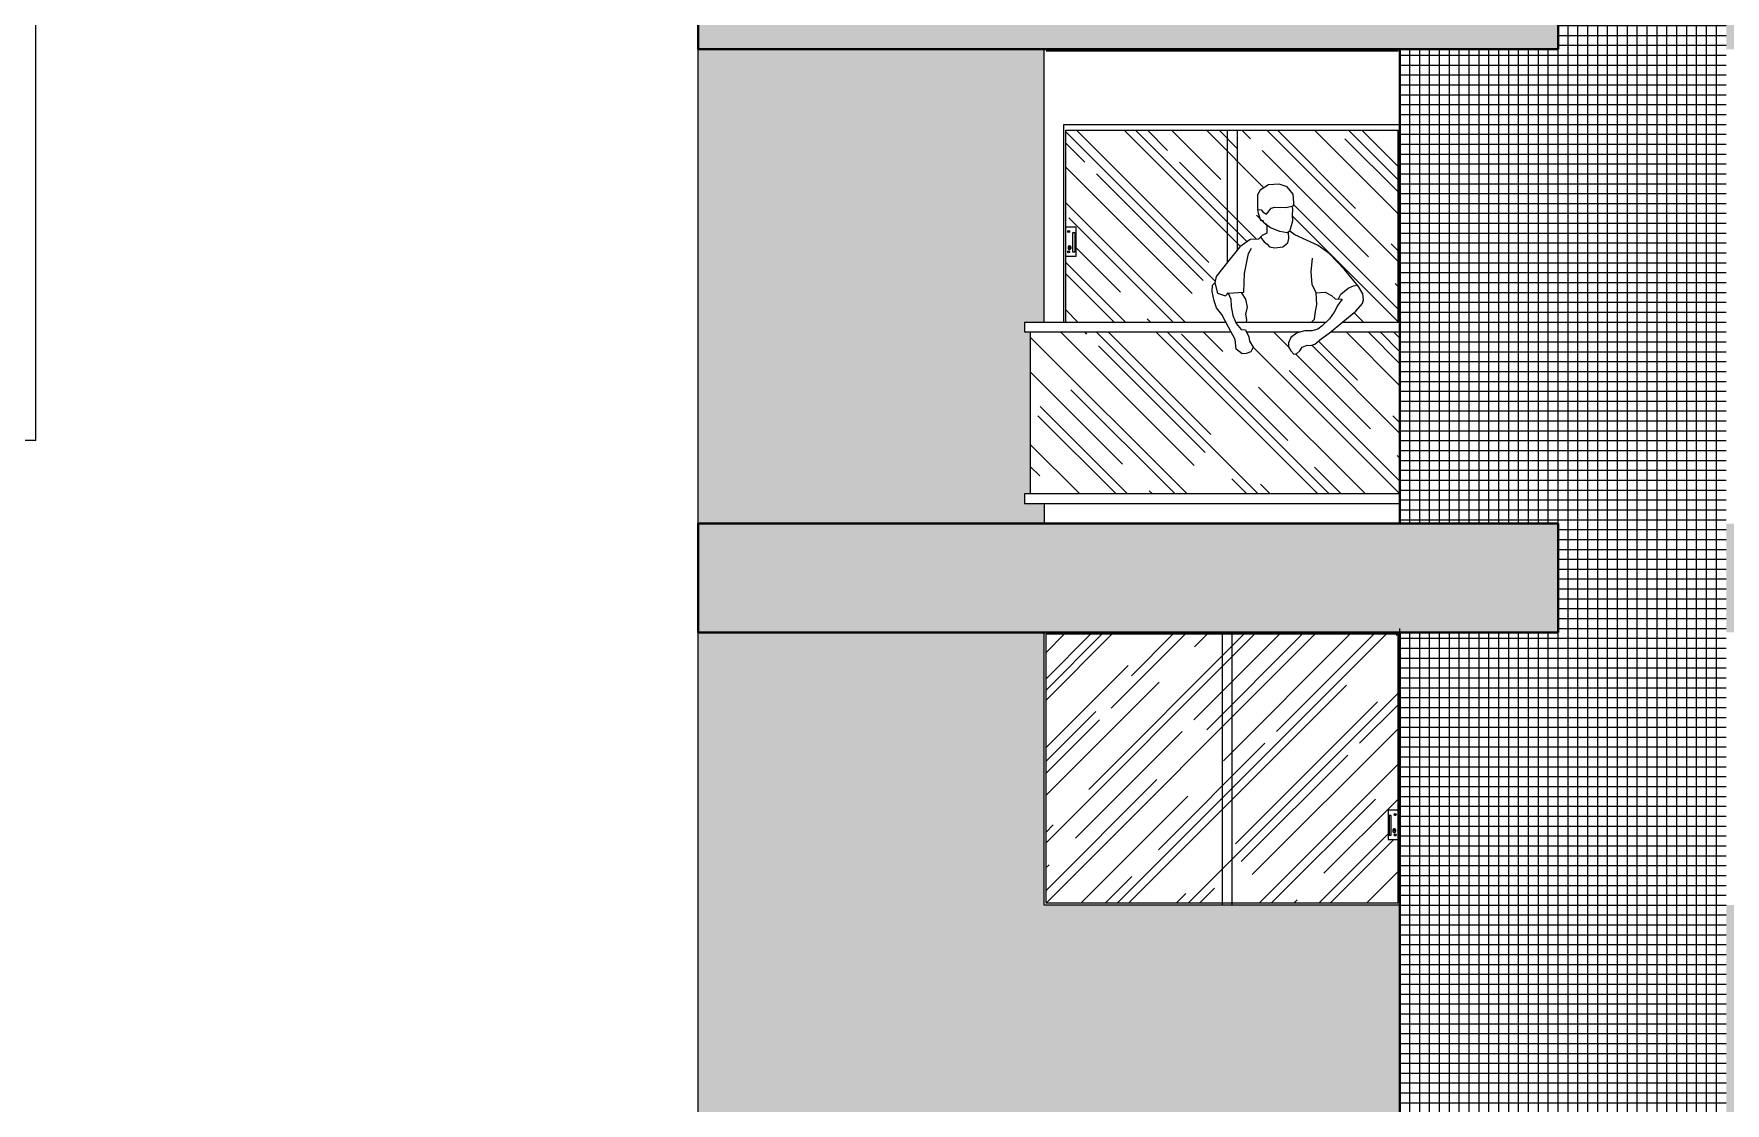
# Model space of a CAD drawing. Header units: millimetres. Extents: x 13204 to 24802, y 21209 to 40694.
# Drawn here: x 15178 to 16033, y 25351 to 25892 of the extents above; entities that cross this region are included whole.
import ezdxf

# ---------------------------------------------------------------- set-up
doc = ezdxf.new("R2010")
doc.units = ezdxf.units.MM
for name, color, linetype, lineweight in [('COTA', 30, 'Continuous', 5), ('Esquadrias', 2, 'Continuous', 20), ('Hachura', 8, 'Continuous', 0), ('Meia Parede', 11, 'Continuous', 40), ('Moveis', 6, 'Continuous', 13), ('PISO', 5, 'Continuous', 5), ('Veiculos e pessoas', 245, 'Continuous', 0)]:
    doc.layers.add(name, color=color, linetype=linetype, lineweight=lineweight)
doc.layers.add('HACHURAS', color=8, linetype='Continuous')

# ---------------------------------------------------------------- blocks, each defined once
blk = doc.blocks.new('A$C7BD42B1A')
at = {"layer": 'Veiculos e pessoas', "color": 8}
for p, q in [((-18.46, 24.6), (-16.46, 34.69)), ((-16.46, 34.69), (-14.93, 37.39)), ((-34.79, 15.44), (-34.67, 18.61)), ((-34.67, 18.61), (-33.49, 19.78)), ((-33.49, 19.78), (-32.08, 14.61)), ((-18.81, 15.08), (-18.46, 24.6)), ((-33.85, 10.74), (-34.79, 15.44)), ((-32.55, 7.22), (-33.85, 10.74)), ((-32.08, 14.61), (-27.97, 13.21)), ((-27.97, 13.21), (-26.68, 14.61)), ((-26.68, 14.61), (-18.81, 15.08)), ((-20.12, 15.01), (-17.99, 11.56)), ((-17.99, 11.56), (-17.05, 7.57)), ((-29.85, 3.81), (-32.55, 7.22)), ((-26.56, -2.53), (-29.85, 3.81)), ((-17.05, 7.57), (-17.99, 4.05)), ((-17.99, 4.05), (-17.4, 1.11)), ((-17.4, 1.11), (-17.53, 0)), ((-23.16, -8.75), (-26.56, -2.53)), ((-17.99, -3.94), (-16.22, -7.46)), ((-16.22, -7.46), (-15.87, -9.69)), ((-22.69, -13.68), (-23.16, -8.75)), ((-19.63, -16.15), (-22.69, -13.68)), ((-17.63, -15.91), (-19.63, -16.15)), ((-15.28, -15.09), (-17.63, -15.91)), ((-15.87, -9.69), (-14.11, -12.63)), ((-14.11, -12.63), (-15.28, -15.09))]:
    blk.add_line(p, q, dxfattribs=at)
for points in [[(-9.19, 51.02), (-10.19, 51.31), (-11.42, 54.91), (-11.66, 56.87), (-9.94, 56.71), (-8.96, 55.56), (-7.32, 54.58), (-6.01, 56.3), (-4.87, 57.61), (-3.15, 58.18), (2.42, 57.94), (6.27, 58.75), (6.59, 60.39), (6.19, 64.65), (3.16, 68.49), (-0.86, 69.72), (-6.26, 69.47), (-10.52, 66.77), (-11.91, 64.4), (-11.83, 57.77), (-11.66, 56.87)], [(4.55, 45.91), (3.16, 45.17), (-0.61, 45.74), (-5.28, 47.71), (-8.88, 50.41), (-9.04, 51.55)], [(17.73, 14.85), (22.43, 15.2), (25.6, 13.44), (27.36, 11.8), (30.89, 11.56), (28.77, 8.51), (26.89, 4.99), (24.54, 1.58), (20.9, -1.94), (18.67, -3.59), (15.85, -4.52), (12.09, -4.41), (8.21, -5.46), (4.92, -7.81), (3.75, -10.51), (3.75, -12.51), (4.92, -14.51), (6.45, -16.27), (8.09, -15.91), (9.5, -14.51), (10.8, -12.74), (13.26, -11.69), (15.14, -11.8), (17.14, -11.22), (20.31, -8.52), (24.42, -5.7), (31.24, 0.05), (37.82, 5.57), (41.22, 9.33), (41.81, 11.21), (41.34, 14.26), (39.18, 17.92), (32.22, 26.52), (24.44, 34.62), (18.79, 38.71), (7, 44.19), (4.55, 45.91), (4.96, 47.71), (6.02, 51.23), (5.86, 54.01), (6.02, 57.04), (5.71, 58.64)], [(-7.08, 49.06), (-7.08, 44.93), (-9.45, 43.78), (-11.33, 41.98), (-15.51, 41.74), (-20.75, 37.97), (-27.05, 30.36), (-32.7, 23), (-33.49, 19.78)], [(-10.39, 42.88), (-8.47, 40.51), (-6.91, 39.36), (-5.85, 38.05), (-3.07, 37.48), (1.03, 37.97), (3.4, 40.1), (4.06, 42.31), (3.85, 45.54)], [(15.45, 0), (16.99, 1.47), (17.36, 4.26), (18.09, 8.88), (17.73, 14.85), (15.78, 18.97), (15.29, 25.41), (15.9, 32.34)], [(29.12, 11.68), (30.3, 14.03), (33.94, 17.2), (36.76, 18.25), (38.63, 18.6)], [(-26.68, 14.61), (-25.39, 11.56), (-25.15, 7.92), (-24.33, 3.23), (-22.57, -0.77), (-20.1, -3.82), (-17.99, -3.94)]]:
    blk.add_lwpolyline(points, dxfattribs=at)

msp = doc.modelspace()

# ---------------------------------------------------------------- hatches: boundary and pattern name
at = {"layer": 'Hachura'}
h = msp.add_hatch(dxfattribs=at)
h.set_pattern_fill('_USER', color=256, scale=5, style=0, double=1, pattern_type=0)
h.set_pattern_definition([(0, (15868.604, 25036.5585), (0, 5), []), (90, (15868.604, 25036.5585), (-5, 3e-16), [])])
h.paths.add_polyline_path([(15980.58, 25036.56), (15980.75, 25044.14), (15981.1, 25053.46), (15981.79, 25056.05), (15982.65, 25060.72), (15983, 25064.69), (15983.69, 25067.28), (15985.59, 25072.81), (15986.97, 25076.44), (15990.25, 25080.41), (15992.84, 25082.66), (15997.5, 25086.11), (16001.12, 25086.98), (16006.82, 25088.18), (16013.55, 25086.28), (16019.76, 25083.52), (16023.82, 25077.39), (16026.84, 25075.92), (16029.95, 25071.26), (16029.95, 25060.49), (16030.98, 25057.61), (16030.98, 25054.15), (16031.27, 25052.73), (16031.41, 25049.17), (16032.02, 25044.83), (16033.37, 25042.13), (16032.54, 25040.34), (16032.54, 25036.56), (16033.6, 25036.56), (16033.6, 26976.56), (15868.6, 26976.56), (15868.6, 26926.56), (15948.6, 26926.56), (15948.6, 26771.56), (15868.6, 26771.56), (15868.6, 26529.56), (15948.6, 26529.56), (15948.6, 26474.56), (15868.6, 26474.56), (15868.6, 26234.56), (15948.6, 26234.56), (15948.6, 26179.56), (15868.6, 26179.56), (15868.6, 25939.56), (15948.6, 25939.56), (15948.6, 25884.56), (15868.6, 25884.56), (15868.6, 25644.56), (15948.6, 25644.56), (15948.6, 25589.56), (15868.6, 25589.56), (15868.6, 25340.46), (15948.6, 25340.46), (15948.6, 25296.56), (15868.6, 25296.56), (15868.6, 25036.56), (15868.78, 25044.14), (15869.12, 25053.46), (15869.81, 25056.05), (15870.68, 25060.72), (15871.02, 25064.69), (15871.71, 25067.28), (15873.61, 25072.81), (15874.99, 25076.44), (15878.27, 25080.41), (15880.86, 25082.66), (15885.52, 25086.11), (15889.14, 25086.98), (15894.84, 25088.18), (15901.57, 25086.28), (15907.79, 25083.52), (15911.84, 25077.39), (15914.86, 25075.92), (15917.97, 25071.26), (15917.97, 25060.49), (15919.01, 25057.61), (15919.01, 25054.15), (15919.29, 25052.73), (15919.43, 25049.17), (15920.04, 25044.83), (15921.39, 25042.13), (15920.56, 25040.34), (15920.56, 25036.56), (15925.1, 25036.56), (15925.27, 25044.14), (15925.61, 25053.46), (15926.3, 25056.05), (15927.17, 25060.72), (15927.51, 25064.69), (15928.2, 25067.28), (15930.1, 25072.81), (15931.48, 25076.44), (15934.76, 25080.41), (15937.35, 25082.66), (15942.01, 25086.11), (15945.64, 25086.98), (15951.33, 25088.18), (15958.06, 25086.28), (15964.28, 25083.52), (15968.33, 25077.39), (15971.36, 25075.92), (15974.46, 25071.26), (15974.46, 25060.49), (15975.5, 25057.61), (15975.5, 25054.15), (15975.78, 25052.73), (15975.92, 25049.17), (15976.53, 25044.83), (15977.88, 25042.13), (15977.05, 25040.34), (15977.05, 25036.56)])
at = {"layer": 'HACHURAS'}
h = msp.add_hatch(dxfattribs=at)
h.set_pattern_fill('AR-RROOF', color=256, angle=45, style=0)
h.set_pattern_definition([(135, (15867.604, 25746.558), (-21.5526, 57.4736), [381, -50.8, 127, -25.4]), (135, (15852.697, 25779.426), (41.848, 5.927), [76.2, -8.382, 152.4, -19.05]), (135, (15873.89, 25770.805), (-81.3611, 105.4282), [203.2, -35.56, 101.6, -25.4])])
h.paths.add_polyline_path([(15781.17, 25760.58), (15781.71, 25761.17), (15786.17, 25761.44), (15786.17, 25843.56), (15781.17, 25843.56)])
h.paths.add_polyline_path([(15775.69, 25769.56), (15781.17, 25776.7), (15781.17, 25843.56), (15699.6, 25843.56), (15699.6, 25794.68), (15704.6, 25794.68), (15704.6, 25779.68), (15699.6, 25779.68), (15699.6, 25746.56), (15781.17, 25746.56), (15781.17, 25760.58), (15780.42, 25759.76), (15776.31, 25761.17), (15774.9, 25766.34)])
h.paths.add_polyline_path([(15805.52, 25793.25), (15805.2, 25793.53), (15804.66, 25794.06), (15804.14, 25794.63), (15803.65, 25795.25), (15803.2, 25795.89), (15802.78, 25796.57), (15802.41, 25797.27), (15802.08, 25798), (15801.81, 25798.74), (15801.59, 25799.49), (15801.43, 25800.26), (15801.33, 25801.03), (15801.31, 25801.8), (15801.36, 25802.57), (15801.48, 25803.34), (15801.66, 25804.09), (15801.91, 25804.84), (15802.21, 25805.57), (15802.56, 25806.29), (15802.97, 25806.98), (15803.41, 25807.66), (15803.89, 25808.31), (15804.4, 25808.94), (15804.94, 25809.53), (15805.5, 25810.1), (15806.07, 25810.63), (15806.66, 25811.12), (15807.26, 25811.58), (15807.86, 25811.99), (15808.46, 25812.35), (15809.05, 25812.67), (15809.63, 25812.94), (15810.19, 25813.16), (15810.73, 25813.32), (15811.25, 25813.42), (15811.73, 25813.46), (15812.18, 25813.44), (15812.58, 25813.36), (15812.94, 25813.2), (15813.25, 25812.98), (15813.5, 25812.68), (15813.71, 25812.33), (15813.88, 25811.91), (15814.01, 25811.44), (15814.11, 25810.92), (15814.17, 25810.35), (15814.21, 25809.75), (15814.23, 25809.11), (15814.23, 25808.43), (15814.21, 25807.74), (15814.18, 25807.02), (15814.15, 25806.29), (15814.11, 25805.55), (15814.08, 25804.8), (15814.05, 25804.05), (15814.03, 25803.3), (15814.02, 25802.56), (15814.03, 25801.84), (15814.06, 25801.13), (15814.12, 25800.45), (15814.21, 25799.8), (15814.33, 25799.18), (15814.43, 25798.55), (15814.47, 25797.9), (15814.45, 25797.23), (15814.37, 25796.55), (15814.23, 25795.86), (15814.04, 25795.19), (15813.8, 25794.54), (15813.52, 25793.93), (15813.18, 25793.35), (15812.81, 25792.83), (15812.4, 25792.37), (15811.95, 25791.99), (15811.54, 25791.73), (15811.55, 25791.73), (15812.94, 25792.47), (15815.39, 25790.75), (15827.18, 25785.27), (15832.83, 25781.17), (15840.61, 25773.07), (15847.57, 25764.48), (15849.73, 25760.82), (15850.2, 25757.77), (15849.61, 25755.89), (15846.21, 25752.13), (15839.63, 25746.61), (15839.56, 25746.56), (15867.6, 25746.56), (15867.6, 25843.56), (15786.17, 25843.56), (15786.17, 25782.75), (15787.64, 25784.53), (15792.88, 25788.29), (15797.06, 25788.54), (15798.94, 25790.34), (15801.31, 25791.48), (15801.31, 25795.62), (15803.11, 25794.27)])
h.paths.add_polyline_path([(15813.74, 25812.27), (15813.88, 25811.91), (15814.01, 25811.44), (15814.11, 25810.92), (15814.17, 25810.35), (15814.21, 25809.75), (15814.23, 25809.11), (15814.23, 25808.43), (15814.21, 25807.74), (15814.18, 25807.02), (15814.15, 25806.29), (15814.11, 25805.55), (15814.1, 25805.19), (15814.66, 25805.31), (15814.98, 25806.95), (15814.58, 25811.2)])
h.paths.add_polyline_path([(15812.94, 25813.2), (15813.08, 25813.1), (15811.55, 25815.05), (15807.53, 25816.28), (15802.13, 25816.03), (15797.87, 25813.33), (15796.48, 25810.96), (15796.56, 25804.33), (15796.73, 25803.43), (15798.45, 25803.27), (15799.43, 25802.12), (15801.07, 25801.14), (15801.32, 25801.47), (15801.31, 25801.8), (15801.36, 25802.57), (15801.48, 25803.34), (15801.66, 25804.09), (15801.91, 25804.84), (15802.21, 25805.57), (15802.56, 25806.29), (15802.97, 25806.98), (15803.41, 25807.66), (15803.89, 25808.31), (15804.4, 25808.94), (15804.94, 25809.53), (15805.5, 25810.1), (15806.07, 25810.63), (15806.66, 25811.12), (15807.26, 25811.58), (15807.86, 25811.99), (15808.46, 25812.35), (15809.05, 25812.67), (15809.63, 25812.94), (15810.19, 25813.16), (15810.73, 25813.32), (15811.25, 25813.42), (15811.73, 25813.46), (15812.18, 25813.44), (15812.58, 25813.36)])
h = msp.add_hatch(dxfattribs=at)
h.set_pattern_fill('AR-RROOF', color=256, angle=45, style=0)
h.set_pattern_definition([(135, (15868.604, 25659.558), (-21.5526, 57.4736), [381, -50.8, 127, -25.4]), (135, (15853.697, 25692.426), (41.848, 5.927), [76.2, -8.382, 152.4, -19.05]), (135, (15874.89, 25683.805), (-81.3611, 105.4282), [203.2, -35.56, 101.6, -25.4])])
h.paths.add_polyline_path([(15790.94, 25741.56), (15792.17, 25739.1), (15792.52, 25736.87), (15794.28, 25733.93), (15793.11, 25731.47), (15790.76, 25730.64), (15788.76, 25730.41), (15785.7, 25732.88), (15785.23, 25737.81), (15783.18, 25741.56), (15681.6, 25741.56), (15681.6, 25659.56), (15868.6, 25659.56), (15868.6, 25741.56), (15833.64, 25741.56), (15832.81, 25740.86), (15828.7, 25738.04), (15825.53, 25735.34), (15823.53, 25734.75), (15821.65, 25734.87), (15819.19, 25733.81), (15817.89, 25732.05), (15816.48, 25730.64), (15814.84, 25730.29), (15813.31, 25732.05), (15812.14, 25734.05), (15812.14, 25736.05), (15813.31, 25738.75), (15816.6, 25741.09), (15818.3, 25741.56)])
h = msp.add_hatch(dxfattribs=at)
h.set_pattern_fill('AR-RROOF', color=256, angle=45, style=0)
h.set_pattern_definition([(45, (15689.604, 25452.558), (21.5526, 57.4736), [381, -50.8, 127, -25.4]), (45, (15704.51, 25485.426), (-41.848, 5.927), [76.2, -8.382, 152.4, -19.05]), (45, (15683.318, 25476.805), (81.3611, 105.4282), [203.2, -35.56, 101.6, -25.4])])
h.paths.add_polyline_path([(15778.6, 25588.56), (15689.6, 25588.56), (15689.6, 25452.56), (15698.05, 25452.56), (15778.6, 25452.56)])
h.paths.add_polyline_path([(15783.6, 25588.56), (15778.6, 25588.56), (15778.6, 25452.56), (15783.6, 25452.56)])
h.paths.add_polyline_path([(15783.6, 25452.56), (15867.6, 25452.56), (15867.6, 25484.68), (15862.6, 25484.68), (15862.6, 25499.68), (15867.6, 25499.68), (15867.6, 25588.56), (15783.6, 25588.56)])
at = {"layer": 'PISO'}
h = msp.add_hatch(dxfattribs=at)
h.set_pattern_fill('DOTS', color=256, scale=3, style=0)
h.set_pattern_definition([(0, (15103.604, 25591.5585), (2.38125, 4.7625), [0, -4.7625])])
edge = h.paths.add_edge_path()
edge.add_arc((15057.07, 25824.5), 104.16, 46.626, 63.46535)
edge.add_line((15103.6, 25917.69), (15103.6, 26771.56))
edge.add_line((15103.6, 26771.56), (15128.6, 26771.56))
edge.add_line((15128.6, 26771.56), (15128.6, 25900.22))
edge = h.paths.add_edge_path()
edge.add_arc((15023.14, 25777.19), 98.87, 16.93138, 35.52938)
edge.add_line((15103.6, 25834.65), (15103.6, 25686.56))
edge.add_line((15103.6, 25686.56), (15128.6, 25686.56))
edge.add_line((15128.6, 25686.56), (15128.6, 25861.21))
edge.add_arc((15047.84, 25722.32), 160.67, 59.82217, 69.69076)
edge.add_line((15103.6, 25873), (15103.6, 25871.64))
edge.add_arc((15034.98, 25822.54), 84.38, -11.3124, 35.58873, ccw=False)
edge = h.paths.add_edge_path()
edge.add_arc((16854.37, 25722.32), 160.67, 110.30924, 120.17783)
edge.add_line((16773.6, 25861.21), (16773.6, 25591.56))
edge.add_line((16773.6, 25591.56), (16798.6, 25591.56))
edge.add_line((16798.6, 25591.56), (16798.6, 25834.65))
edge.add_arc((16879.06, 25777.19), 98.87, 144.47062, 163.06862)
edge.add_arc((16867.22, 25822.54), 84.38, 144.41127, 191.3124, ccw=False)
edge.add_line((16798.6, 25871.64), (16798.6, 25873))
edge = h.paths.add_edge_path()
edge.add_arc((16845.14, 25824.5), 104.16, 116.53465, 133.374)
edge.add_line((16773.6, 25900.22), (16773.6, 26771.56))
edge.add_line((16773.6, 26771.56), (16798.6, 26771.56))
edge.add_line((16798.6, 26771.56), (16798.6, 25917.69))
h = msp.add_hatch(dxfattribs=at)
h.set_pattern_fill('DOTS', color=256, scale=3, style=0)
h.set_pattern_definition([(0, (10588.133, 26771.5585), (2.38125, 4.7625), [0, -4.7625])])
h.paths.add_polyline_path([(16388.38, 26771.56), (16228.6, 26771.56), (16213.6, 26771.56), (16213.6, 26631.56), (16223.6, 26631.56), (16223.6, 26626.56), (16220.6, 26626.56), (16220.6, 26544.56), (16223.6, 26544.56), (16223.6, 26539.56), (16213.6, 26539.56), (16213.6, 26529.56), (16388.38, 26529.56)])
h.paths.add_polyline_path([(16388.38, 26474.56), (16213.6, 26474.56), (16213.6, 26336.56), (16223.6, 26336.56), (16223.6, 26331.56), (16220.6, 26331.56), (16220.6, 26249.56), (16223.6, 26249.56), (16223.6, 26244.56), (16213.6, 26244.56), (16213.6, 26234.56), (16388.38, 26234.56)])
h.paths.add_polyline_path([(16388.38, 26179.56), (16213.6, 26179.56), (16213.6, 26041.56), (16223.6, 26041.56), (16223.6, 26036.56), (16220.6, 26036.56), (16220.6, 25954.56), (16223.6, 25954.56), (16223.6, 25949.56), (16213.6, 25949.56), (16213.6, 25939.56), (16388.38, 25939.56)])
h.paths.add_polyline_path([(16388.38, 25884.56), (16213.6, 25884.56), (16213.6, 25746.56), (16223.6, 25746.56), (16223.6, 25741.56), (16220.6, 25741.56), (16220.6, 25659.56), (16223.6, 25659.56), (16223.6, 25654.56), (16213.6, 25654.56), (16213.6, 25644.56), (16388.38, 25644.56)])
h.paths.add_polyline_path([(16388.38, 25589.56), (16213.6, 25589.56), (16213.6, 25451.56), (16204.1, 25451.56), (16033.6, 25451.56), (16033.6, 25340.46), (16388.38, 25340.46)])
h.paths.add_polyline_path([(15688.6, 25589.56), (15513.6, 25589.56), (15513.6, 25340.46), (15868.6, 25340.46), (15868.6, 25451.56), (15688.6, 25451.56)])
h.paths.add_polyline_path([(15678.6, 25746.56), (15688.6, 25746.56), (15688.6, 25884.56), (15513.6, 25884.56), (15513.6, 25644.56), (15688.6, 25644.56), (15688.6, 25654.56), (15678.6, 25654.56), (15678.6, 25659.56), (15681.6, 25659.56), (15681.6, 25741.56), (15678.6, 25741.56)])
h.paths.add_polyline_path([(15513.6, 25939.56), (15688.6, 25939.56), (15688.6, 25949.56), (15678.6, 25949.56), (15678.6, 25954.56), (15681.6, 25954.56), (15681.6, 26036.56), (15678.6, 26036.56), (15678.6, 26041.56), (15688.6, 26041.56), (15688.6, 26179.56), (15513.6, 26179.56)])
h.paths.add_polyline_path([(15513.6, 26234.56), (15688.6, 26234.56), (15688.6, 26244.56), (15678.6, 26244.56), (15678.6, 26249.56), (15681.6, 26249.56), (15681.6, 26331.56), (15678.6, 26331.56), (15678.6, 26336.56), (15688.6, 26336.56), (15688.6, 26474.56), (15513.6, 26474.56)])
h.paths.add_polyline_path([(15513.6, 26529.56), (15688.6, 26529.56), (15688.6, 26539.56), (15678.6, 26539.56), (15678.6, 26544.56), (15681.6, 26544.56), (15681.6, 26626.56), (15678.6, 26626.56), (15678.6, 26631.56), (15688.6, 26631.56), (15688.6, 26771.56), (15673.6, 26771.56), (15513.6, 26771.56)])
h = msp.add_hatch(dxfattribs=at)
h.set_pattern_fill('AR-SAND', color=256, scale=0.25, style=0)
h.set_pattern_definition([(37.5, (15513.604, 25589.558), (-0.40001, 12.23533), [0, -9.652, 0, -10.795, 0, -10.31875]), (7.5, (15513.604, 25589.558), (11.23808, 17.92063), [0, -5.207, 0, -8.6995, 0, -3.33375]), (327.5, (15505.793, 25589.558), (19.77481, 0.03593), [0, -3.175, 0, -11.43, 0, -14.9225]), (317.5, (15505.793, 25589.558), (19.08891, 5.57323), [0, -1.5875, 0, -7.493, 0, -8.5725])])
h.paths.add_polyline_path([(16033.6, 26529.56), (16033.6, 26474.56), (16468.38, 26474.56), (16468.38, 26529.56)])
h.paths.add_polyline_path([(16468.38, 26179.56), (16468.38, 26234.56), (16033.6, 26234.56), (16033.6, 26179.56)])
h.paths.add_polyline_path([(16468.38, 25884.56), (16468.38, 25939.56), (16033.6, 25939.56), (16033.6, 25884.56)])
h.paths.add_polyline_path([(16468.38, 25589.56), (16468.38, 25644.56), (16033.6, 25644.56), (16033.6, 25589.56)])
h.paths.add_polyline_path([(15513.6, 25644.56), (15513.6, 25589.56), (15948.6, 25589.56), (15948.6, 25644.56)])
h.paths.add_polyline_path([(15513.6, 25939.56), (15513.6, 25884.56), (15948.6, 25884.56), (15948.6, 25939.56)])
h.paths.add_polyline_path([(15513.6, 26234.56), (15513.6, 26179.56), (15948.6, 26179.56), (15948.6, 26234.56)])
h.paths.add_polyline_path([(15513.6, 26529.56), (15513.6, 26474.56), (15948.6, 26474.56), (15948.6, 26529.56)])

# ---------------------------------------------------------------- linework, layer by layer
at = {"layer": 'Esquadrias'}
for p, q in [((15178.6, 25686.56), (15178.6, 26926.56)), ((15688.6, 25746.56), (15688.6, 25884.56)), ((15178.6, 25686.56), (14951.1, 25686.56)), ((15688.6, 25654.56), (15688.6, 25644.56))]:
    msp.add_line(p, q, dxfattribs=at)
at = {"layer": 'Hachura'}
msp.add_line((15783.6, 25588.56), (15783.6, 25451.56), dxfattribs=at)
at = {"layer": 'HACHURAS'}
for p, q in [((15781.17, 25843.56), (15781.17, 25776.7)), ((15786.17, 25843.56), (15786.17, 25782.75))]:
    msp.add_line(p, q, dxfattribs=at)
at = {"layer": 'Meia Parede'}
for p, q in [((15513.6, 25884.56), (15513.6, 25939.56)), ((15948.6, 25939.56), (15948.6, 25884.56)), ((15513.6, 25884.56), (15948.6, 25884.56)), ((15868.6, 25644.56), (15868.6, 25884.56)), ((15513.6, 25644.56), (15948.6, 25644.56)), ((15513.6, 25589.56), (15513.6, 25644.56)), ((15948.6, 25644.56), (15948.6, 25589.56)), ((15513.6, 25589.56), (15948.6, 25589.56)), ((15868.6, 25340.46), (15868.6, 25589.56))]:
    msp.add_line(p, q, dxfattribs=at)
at = {"layer": 'Moveis'}
for p, q in [((15868.6, 25746.56), (15868.6, 25749.88)), ((15678.6, 25746.56), (15780.52, 25746.56)), ((15678.6, 25746.56), (15678.6, 25741.56)), ((15678.6, 25741.56), (15783.18, 25741.56)), ((15681.6, 25741.56), (15681.6, 25659.56)), ((15785.48, 25746.56), (15831.3, 25746.56)), ((15790.94, 25741.56), (15818.3, 25741.56)), ((15833.64, 25741.56), (15868.6, 25741.56)), ((15839.56, 25746.56), (15868.6, 25746.56)), ((15868.6, 25659.56), (15678.6, 25659.56)), ((15678.6, 25659.56), (15678.6, 25654.56)), ((15868.6, 25654.56), (15678.6, 25654.56)), ((15688.6, 25451.56), (15688.6, 25589.56)), ((15868.6, 25451.56), (15868.6, 25591.56)), ((15688.6, 25451.56), (15688.6, 25454.88)), ((15868.6, 25451.56), (15688.6, 25451.56)), ((15698.1, 25451.56), (15688.6, 25451.56))]:
    msp.add_line(p, q, dxfattribs=at)
at = {"layer": 'PISO'}
for p, q in [((15513.6, 25340.46), (15513.6, 26771.56)), ((15867.6, 25883.56), (15689.6, 25883.56)), ((15698.6, 25846.56), (15868.6, 25846.56)), ((15698.6, 25746.56), (15698.6, 25846.56)), ((15699.6, 25843.56), (15867.6, 25843.56)), ((15699.6, 25746.56), (15699.6, 25843.56)), ((15867.6, 25746.56), (15867.6, 25843.56)), ((15700.8, 25784.6), (15700.8, 25783.76)), ((15701.3, 25785.1), (15701.67, 25785.1)), ((15701.67, 25783.26), (15701.3, 25783.26)), ((15702.17, 25784.6), (15702.17, 25783.76)), ((15867.6, 25747.56), (15867.6, 25749.88)), ((15689.6, 25452.56), (15689.6, 25588.56)), ((15867.6, 25588.56), (15689.6, 25588.56)), ((15778.6, 25588.56), (15778.6, 25451.56)), ((15867.6, 25452.56), (15867.6, 25588.56)), ((15865.04, 25489.6), (15865.04, 25488.76)), ((15865.9, 25490.1), (15865.54, 25490.1)), ((15865.54, 25488.26), (15865.9, 25488.26)), ((15866.4, 25489.6), (15866.4, 25488.76)), ((15689.6, 25452.56), (15689.6, 25454.88)), ((15698.05, 25452.56), (15689.6, 25452.56)), ((15867.6, 25452.56), (15692.24, 25452.56))]:
    msp.add_line(p, q, dxfattribs=at)
for points in [[(15699.6, 25794.68), (15704.6, 25794.68), (15704.6, 25779.68), (15699.6, 25779.68)], [(15703.08, 25791.87), (15704.08, 25791.87), (15704.08, 25781.87), (15703.08, 25781.87)], [(15701.45, 25784.63), (15701.52, 25784.63), (15701.52, 25784.18), (15701.45, 25784.18)], [(15867.6, 25499.68), (15862.6, 25499.68), (15862.6, 25484.68), (15867.6, 25484.68)], [(15864.12, 25496.87), (15863.12, 25496.87), (15863.12, 25486.87), (15864.12, 25486.87)], [(15865.76, 25489.63), (15865.68, 25489.63), (15865.68, 25489.18), (15865.76, 25489.18)]]:
    msp.add_lwpolyline(points, close=True, dxfattribs=at)
for centre, radius in [((15701.02, 25792.33), 0.5), ((15701.02, 25792.33), 0.2), ((15701.49, 25784.42), 0.404), ((15701.02, 25782.04), 0.5), ((15701.02, 25782.04), 0.2), ((15866.18, 25497.33), 0.5), ((15866.18, 25497.33), 0.2), ((15865.72, 25489.42), 0.404), ((15866.18, 25487.04), 0.5), ((15866.18, 25487.04), 0.2)]:
    msp.add_circle(centre, radius, dxfattribs=at)
for centre, start, end in [((15701.3, 25784.6), 90, 180), ((15701.3, 25783.76), 180, 270), ((15701.67, 25784.6), 0, 90), ((15701.67, 25783.76), 270, 0), ((15865.54, 25489.6), 90, 180), ((15865.54, 25488.76), 180, 270), ((15865.9, 25489.6), 360, 90), ((15865.9, 25488.76), 270, 0)]:
    msp.add_arc(centre, 0.5, start, end, dxfattribs=at)

# ---------------------------------------------------------------- block references
at = {"layer": 'COTA'}
msp.add_blockref('A$C7BD42B1A', (15808.39, 25746.56), dxfattribs=at)

doc.saveas('drawing.dxf')
